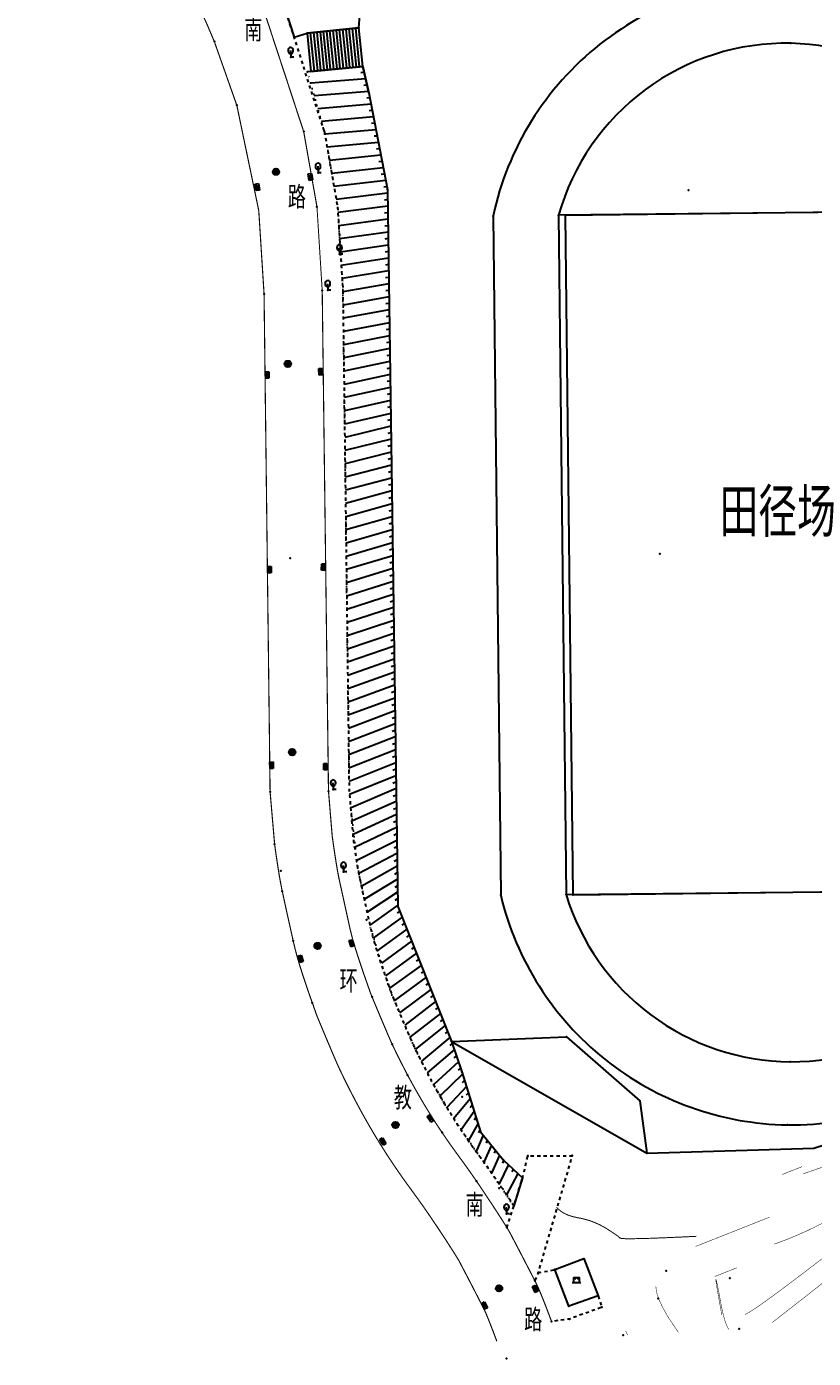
# Model space of a CAD drawing. Extents: x 940 to 1495, y 832 to 1212.
# Drawn here: x 1003.9 to 1125.4, y 832.2 to 1037.9 of the extents above; entities that cross this region are included whole.
import ezdxf
from ezdxf.enums import TextEntityAlignment as Align

# ---------------------------------------------------------------- set-up
doc = ezdxf.new("R2010")
doc.units = 0
doc.header["$LTSCALE"] = 0.5
doc.header["$PDSIZE"] = 0.2
for name, pattern in [('X3', [5, 4, -1]), ('X4', [1.6, 0, -1.6]), ('X6', [2, 1, -1])]:
    doc.linetypes.add(name, pattern=pattern)
doc.layers.get('0').update_dxf_attribs({"linetype": 'CONTINUOUS'})
doc.layers.add('ASSIST', color=7, linetype='CONTINUOUS', plot=False)
for name, color, linetype in [('COMPONENT', 4, 'CONTINUOUS'), ('DGX', 2, 'CONTINUOUS'), ('DLDW', 11, 'CONTINUOUS'), ('DLSS', 4, 'CONTINUOUS'), ('DMTZ', 3, 'CONTINUOUS'), ('GXYZ', 2, 'CONTINUOUS'), ('JMD', 6, 'CONTINUOUS'), ('ZBTZ', 3, 'CONTINUOUS'), ('ZDH', 1, 'CONTINUOUS')]:
    doc.layers.add(name, color=color, linetype=linetype)
doc.styles.add('HZ', font='rs.shx', dxfattribs={"width": 0.8, "bigfont": 'hztxt.shx'})
doc.linetypes.add('447', pattern='A,8,-1,[148,AAA.SHX,S=1,R=0,X=0,Y=0],-1', length=10)

# ---------------------------------------------------------------- blocks, each defined once
blk = doc.blocks.new('gc022')
at = {"linetype": 'Continuous'}
for p, q in [((-0.8, 1.6), (-0.23, 1.03)), ((0.8, 1.6), (0.23, 1.03))]:
    blk.add_line(p, q, dxfattribs=at)
at = {"linetype": 'Continuous', "flags": 128}
for points in [[(-1.3, 0), (0, 0), (1.3, 0)], [(-0.8, 0), (-0.8, 1.6), (0.8, 1.6), (0.8, 0)]]:
    blk.add_lwpolyline(points, dxfattribs=at)
blk = doc.blocks.new('gcbj0103')
for p, q in [((-1, 0), (1, 0)), ((-0.9, 0.43), (0.9, 0.43)), ((-0.88, -0.47), (0.88, -0.47))]:
    blk.add_line(p, q)
blk.add_circle((0, 0), 1)
blk = doc.blocks.new('gc041')
for p, q in [((-1, 0.5), (1, 0.5)), ((-1, -0.5), (-1, 0.5)), ((-0.33, 0.5), (-0.33, -0.5)), ((0.33, 0.5), (0.33, -0.5)), ((1, 0.5), (1, -0.5)), ((1, -0.5), (-1, -0.5))]:
    blk.add_line(p, q)
blk = doc.blocks.new('gc143')
for p, q in [((0, 1), (0, 2)), ((0, 1), (0, 0)), ((1, 0), (0, 0))]:
    blk.add_line(p, q)
for centre, start, end in [((0.225, 2), 102.68038, 257.31962), ((-0.225, 2), 282.68038, 77.31962)]:
    blk.add_arc(centre, 1.025, start, end)

msp = doc.modelspace()

# ---------------------------------------------------------------- linework, layer by layer
at = {"linetype": 'Continuous', "elevation": 10.48, "flags": 128}
msp.add_lwpolyline([(1069.55, 881.14), (1071.13, 876.44), (1074.01, 867.16), (1077.59, 862.81), (1080.53, 860.04)], dxfattribs=at)
at = {"layer": 'ASSIST', "linetype": 'Continuous', "flags": 128}
msp.add_lwpolyline([(1055.24, 1037.75), (1047.23, 1036.94), (1047.83, 1031.01), (1055.83, 1031.81)], close=True, dxfattribs=at)
at = {"layer": 'ASSIST', "linetype": 'X4', "flags": 128}
msp.add_lwpolyline([(1079.17, 855.73), (1076.57, 859.6), (1071.28, 867.09), (1068.48, 871.48), (1065.95, 875.98), (1063.55, 880.78), (1060.28, 888.5), (1059.68, 890.19), (1057.04, 898.67), (1054.98, 908.32), (1053.73, 919.86), (1052.76, 997.17), (1051.94, 1010.1), (1049.9, 1021.73), (1047.31, 1030.95)], dxfattribs=at)
at = {"layer": 'DGX', "linetype": 'Continuous', "const_width": 0.075, "flags": 128}
for points in [[(1123.87, 860.68), (1128.14, 862.18)], [(1123.87, 860.68), (1128.14, 862.18)], [(1123.87, 860.68), (1128.14, 862.18)], [(1123.87, 860.68), (1128.14, 862.18)], [(1123.87, 860.68), (1128.14, 862.18)], [(1123.87, 860.68), (1128.14, 862.18)], [(1120.62, 860.58), (1123.67, 861.79)], [(1120.62, 860.58), (1123.67, 861.79)], [(1120.62, 860.58), (1123.67, 861.79)], [(1120.62, 860.58), (1123.67, 861.79)], [(1120.62, 860.58), (1123.67, 861.79)], [(1120.62, 860.58), (1123.67, 861.79)], [(1107.26, 849.47), (1118.62, 853.97)], [(1107.26, 849.47), (1118.62, 853.97)], [(1107.26, 849.47), (1118.62, 853.97)], [(1107.26, 849.47), (1118.62, 853.97)], [(1107.26, 849.47), (1118.62, 853.97)], [(1107.26, 849.47), (1118.62, 853.97)], [(1126.9, 853.08), (1124.37, 851.84), (1121.87, 850.75), (1119.39, 849.82)], [(1126.9, 853.08), (1124.37, 851.84), (1121.87, 850.75), (1119.39, 849.82)], [(1126.9, 853.08), (1124.37, 851.84), (1121.87, 850.75), (1119.39, 849.82)], [(1126.9, 853.08), (1124.37, 851.84), (1121.87, 850.75), (1119.39, 849.82)], [(1126.9, 853.08), (1124.37, 851.84), (1121.87, 850.75), (1119.39, 849.82)], [(1126.9, 853.08), (1124.37, 851.84), (1121.87, 850.75), (1119.39, 849.82)], [(1113.58, 846.15), (1110.21, 844.82)], [(1113.58, 846.15), (1110.21, 844.82)], [(1113.58, 846.15), (1110.21, 844.82)], [(1113.58, 846.15), (1110.21, 844.82)], [(1113.58, 846.15), (1110.21, 844.82)], [(1113.58, 846.15), (1110.21, 844.82)], [(1127.03, 847.75), (1123.67, 845.19), (1120.85, 843.06), (1118.57, 841.38), (1116.81, 840.13), (1115.59, 839.33), (1114.9, 838.96)], [(1127.03, 847.75), (1123.67, 845.19), (1120.85, 843.06), (1118.57, 841.38), (1116.81, 840.13), (1115.59, 839.33), (1114.9, 838.96)], [(1127.03, 847.75), (1123.67, 845.19), (1120.85, 843.06), (1118.57, 841.38), (1116.81, 840.13), (1115.59, 839.33), (1114.9, 838.96)], [(1127.03, 847.75), (1123.67, 845.19), (1120.85, 843.06), (1118.57, 841.38), (1116.81, 840.13), (1115.59, 839.33), (1114.9, 838.96)], [(1127.03, 847.75), (1123.67, 845.19), (1120.85, 843.06), (1118.57, 841.38), (1116.81, 840.13), (1115.59, 839.33), (1114.9, 838.96)], [(1127.03, 847.75), (1123.67, 845.19), (1120.85, 843.06), (1118.57, 841.38), (1116.81, 840.13), (1115.59, 839.33), (1114.9, 838.96)], [(1111.29, 838.86), (1111.04, 840.25), (1110.83, 841.44), (1110.66, 842.43), (1110.52, 843.23), (1110.43, 843.82), (1110.37, 844.21), (1110.36, 844.41), (1110.38, 844.4), (1110.42, 844.26), (1110.49, 844.02), (1110.56, 843.7), (1110.65, 843.29), (1110.74, 842.79), (1110.86, 842.21), (1110.98, 841.54), (1111.12, 840.78), (1111.27, 840.02), (1111.42, 839.32), (1111.57, 838.7), (1111.72, 838.14), (1111.88, 837.66), (1112.04, 837.25), (1112.21, 836.91), (1112.37, 836.63)], [(1111.29, 838.86), (1111.04, 840.25), (1110.83, 841.44), (1110.66, 842.43), (1110.52, 843.23), (1110.43, 843.82), (1110.37, 844.21), (1110.36, 844.41), (1110.38, 844.4), (1110.42, 844.26), (1110.49, 844.02), (1110.56, 843.7), (1110.65, 843.29), (1110.74, 842.79), (1110.86, 842.21), (1110.98, 841.54), (1111.12, 840.78), (1111.27, 840.02), (1111.42, 839.32), (1111.57, 838.7), (1111.72, 838.14), (1111.88, 837.66), (1112.04, 837.25), (1112.21, 836.91), (1112.37, 836.63)], [(1111.29, 838.86), (1111.04, 840.25), (1110.83, 841.44), (1110.66, 842.43), (1110.52, 843.23), (1110.43, 843.82), (1110.37, 844.21), (1110.36, 844.41), (1110.38, 844.4), (1110.42, 844.26), (1110.49, 844.02), (1110.56, 843.7), (1110.65, 843.29), (1110.74, 842.79), (1110.86, 842.21), (1110.98, 841.54), (1111.12, 840.78), (1111.27, 840.02), (1111.42, 839.32), (1111.57, 838.7), (1111.72, 838.14), (1111.88, 837.66), (1112.04, 837.25), (1112.21, 836.91), (1112.37, 836.63)], [(1111.29, 838.86), (1111.04, 840.25), (1110.83, 841.44), (1110.66, 842.43), (1110.52, 843.23), (1110.43, 843.82), (1110.37, 844.21), (1110.36, 844.41), (1110.38, 844.4), (1110.42, 844.26), (1110.49, 844.02), (1110.56, 843.7), (1110.65, 843.29), (1110.74, 842.79), (1110.86, 842.21), (1110.98, 841.54), (1111.12, 840.78), (1111.27, 840.02), (1111.42, 839.32), (1111.57, 838.7), (1111.72, 838.14), (1111.88, 837.66), (1112.04, 837.25), (1112.21, 836.91), (1112.37, 836.63)], [(1111.29, 838.86), (1111.04, 840.25), (1110.83, 841.44), (1110.66, 842.43), (1110.52, 843.23), (1110.43, 843.82), (1110.37, 844.21), (1110.36, 844.41), (1110.38, 844.4), (1110.42, 844.26), (1110.49, 844.02), (1110.56, 843.7), (1110.65, 843.29), (1110.74, 842.79), (1110.86, 842.21), (1110.98, 841.54), (1111.12, 840.78), (1111.27, 840.02), (1111.42, 839.32), (1111.57, 838.7), (1111.72, 838.14), (1111.88, 837.66), (1112.04, 837.25), (1112.21, 836.91), (1112.37, 836.63)], [(1111.29, 838.86), (1111.04, 840.25), (1110.83, 841.44), (1110.66, 842.43), (1110.52, 843.23), (1110.43, 843.82), (1110.37, 844.21), (1110.36, 844.41), (1110.38, 844.4), (1110.42, 844.26), (1110.49, 844.02), (1110.56, 843.7), (1110.65, 843.29), (1110.74, 842.79), (1110.86, 842.21), (1110.98, 841.54), (1111.12, 840.78), (1111.27, 840.02), (1111.42, 839.32), (1111.57, 838.7), (1111.72, 838.14), (1111.88, 837.66), (1112.04, 837.25), (1112.21, 836.91), (1112.37, 836.63)], [(1128.22, 844.86), (1119.1, 837.72)], [(1128.22, 844.86), (1119.1, 837.72)], [(1128.22, 844.86), (1119.1, 837.72)], [(1128.22, 844.86), (1119.1, 837.72)], [(1128.22, 844.86), (1119.1, 837.72)], [(1128.22, 844.86), (1119.1, 837.72)], [(1101.1, 843.31), (1101.16, 842.7), (1101.32, 842.01), (1101.6, 841.24), (1101.98, 840.4), (1102.47, 839.47), (1103.06, 838.46), (1103.77, 837.37), (1104.58, 836.2)], [(1101.1, 843.31), (1101.16, 842.7), (1101.32, 842.01), (1101.6, 841.24), (1101.98, 840.4), (1102.47, 839.47), (1103.06, 838.46), (1103.77, 837.37), (1104.58, 836.2)], [(1101.1, 843.31), (1101.16, 842.7), (1101.32, 842.01), (1101.6, 841.24), (1101.98, 840.4), (1102.47, 839.47), (1103.06, 838.46), (1103.77, 837.37), (1104.58, 836.2)], [(1101.1, 843.31), (1101.16, 842.7), (1101.32, 842.01), (1101.6, 841.24), (1101.98, 840.4), (1102.47, 839.47), (1103.06, 838.46), (1103.77, 837.37), (1104.58, 836.2)], [(1101.1, 843.31), (1101.16, 842.7), (1101.32, 842.01), (1101.6, 841.24), (1101.98, 840.4), (1102.47, 839.47), (1103.06, 838.46), (1103.77, 837.37), (1104.58, 836.2)], [(1101.1, 843.31), (1101.16, 842.7), (1101.32, 842.01), (1101.6, 841.24), (1101.98, 840.4), (1102.47, 839.47), (1103.06, 838.46), (1103.77, 837.37), (1104.58, 836.2)], [(1096.48, 836.39), (1096.48, 836.34), (1096.5, 836.28), (1096.52, 836.21), (1096.55, 836.14), (1096.6, 836.06), (1096.65, 835.97), (1096.71, 835.87), (1096.78, 835.77)], [(1096.48, 836.39), (1096.48, 836.34), (1096.5, 836.28), (1096.52, 836.21), (1096.55, 836.14), (1096.6, 836.06), (1096.65, 835.97), (1096.71, 835.87), (1096.78, 835.77)], [(1096.48, 836.39), (1096.48, 836.34), (1096.5, 836.28), (1096.52, 836.21), (1096.55, 836.14), (1096.6, 836.06), (1096.65, 835.97), (1096.71, 835.87), (1096.78, 835.77)], [(1096.48, 836.39), (1096.48, 836.34), (1096.5, 836.28), (1096.52, 836.21), (1096.55, 836.14), (1096.6, 836.06), (1096.65, 835.97), (1096.71, 835.87), (1096.78, 835.77)], [(1096.48, 836.39), (1096.48, 836.34), (1096.5, 836.28), (1096.52, 836.21), (1096.55, 836.14), (1096.6, 836.06), (1096.65, 835.97), (1096.71, 835.87), (1096.78, 835.77)], [(1096.48, 836.39), (1096.48, 836.34), (1096.5, 836.28), (1096.52, 836.21), (1096.55, 836.14), (1096.6, 836.06), (1096.65, 835.97), (1096.71, 835.87), (1096.78, 835.77)]]:
    msp.add_lwpolyline(points, dxfattribs=at)
at = {"layer": 'DGX', "color": 3, "linetype": 'Continuous', "const_width": 0.15, "flags": 128}
msp.add_lwpolyline([(1107.37, 851.03), (1104.66, 850.9), (1102.3, 850.8), (1100.29, 850.72), (1098.64, 850.68), (1097.34, 850.65), (1096.4, 850.66), (1095.81, 850.69), (1095.58, 850.75), (1095.49, 850.84), (1095.36, 850.96), (1095.17, 851.1), (1094.92, 851.28), (1094.63, 851.48), (1094.28, 851.71), (1093.88, 851.97), (1093.42, 852.26), (1092.93, 852.55), (1092.43, 852.81), (1091.91, 853.05), (1091.38, 853.27), (1090.84, 853.46), (1090.28, 853.62), (1089.72, 853.77), (1089.13, 853.88), (1088.57, 854), (1088.04, 854.14), (1087.56, 854.3), (1087.12, 854.5), (1086.72, 854.71), (1086.36, 854.95), (1086.05, 855.22), (1085.78, 855.51)], dxfattribs=at)
msp.add_lwpolyline([(1107.37, 851.03), (1104.66, 850.9), (1102.3, 850.8), (1100.29, 850.72), (1098.64, 850.68), (1097.34, 850.65), (1096.4, 850.66), (1095.81, 850.69), (1095.58, 850.75), (1095.49, 850.84), (1095.36, 850.96), (1095.17, 851.1), (1094.92, 851.28), (1094.63, 851.48), (1094.28, 851.71), (1093.88, 851.97), (1093.42, 852.26), (1092.93, 852.55), (1092.43, 852.81), (1091.91, 853.05), (1091.38, 853.27), (1090.84, 853.46), (1090.28, 853.62), (1089.72, 853.77), (1089.13, 853.88), (1088.57, 854), (1088.04, 854.14), (1087.56, 854.3), (1087.12, 854.5), (1086.72, 854.71), (1086.36, 854.95), (1086.05, 855.22), (1085.78, 855.51)], dxfattribs=at)
msp.add_lwpolyline([(1107.37, 851.03), (1104.66, 850.9), (1102.3, 850.8), (1100.29, 850.72), (1098.64, 850.68), (1097.34, 850.65), (1096.4, 850.66), (1095.81, 850.69), (1095.58, 850.75), (1095.49, 850.84), (1095.36, 850.96), (1095.17, 851.1), (1094.92, 851.28), (1094.63, 851.48), (1094.28, 851.71), (1093.88, 851.97), (1093.42, 852.26), (1092.93, 852.55), (1092.43, 852.81), (1091.91, 853.05), (1091.38, 853.27), (1090.84, 853.46), (1090.28, 853.62), (1089.72, 853.77), (1089.13, 853.88), (1088.57, 854), (1088.04, 854.14), (1087.56, 854.3), (1087.12, 854.5), (1086.72, 854.71), (1086.36, 854.95), (1086.05, 855.22), (1085.78, 855.51)], dxfattribs=at)
msp.add_lwpolyline([(1107.37, 851.03), (1104.66, 850.9), (1102.3, 850.8), (1100.29, 850.72), (1098.64, 850.68), (1097.34, 850.65), (1096.4, 850.66), (1095.81, 850.69), (1095.58, 850.75), (1095.49, 850.84), (1095.36, 850.96), (1095.17, 851.1), (1094.92, 851.28), (1094.63, 851.48), (1094.28, 851.71), (1093.88, 851.97), (1093.42, 852.26), (1092.93, 852.55), (1092.43, 852.81), (1091.91, 853.05), (1091.38, 853.27), (1090.84, 853.46), (1090.28, 853.62), (1089.72, 853.77), (1089.13, 853.88), (1088.57, 854), (1088.04, 854.14), (1087.56, 854.3), (1087.12, 854.5), (1086.72, 854.71), (1086.36, 854.95), (1086.05, 855.22), (1085.78, 855.51)], dxfattribs=at)
msp.add_lwpolyline([(1107.37, 851.03), (1104.66, 850.9), (1102.3, 850.8), (1100.29, 850.72), (1098.64, 850.68), (1097.34, 850.65), (1096.4, 850.66), (1095.81, 850.69), (1095.58, 850.75), (1095.49, 850.84), (1095.36, 850.96), (1095.17, 851.1), (1094.92, 851.28), (1094.63, 851.48), (1094.28, 851.71), (1093.88, 851.97), (1093.42, 852.26), (1092.93, 852.55), (1092.43, 852.81), (1091.91, 853.05), (1091.38, 853.27), (1090.84, 853.46), (1090.28, 853.62), (1089.72, 853.77), (1089.13, 853.88), (1088.57, 854), (1088.04, 854.14), (1087.56, 854.3), (1087.12, 854.5), (1086.72, 854.71), (1086.36, 854.95), (1086.05, 855.22), (1085.78, 855.51)], dxfattribs=at)
msp.add_lwpolyline([(1107.37, 851.03), (1104.66, 850.9), (1102.3, 850.8), (1100.29, 850.72), (1098.64, 850.68), (1097.34, 850.65), (1096.4, 850.66), (1095.81, 850.69), (1095.58, 850.75), (1095.49, 850.84), (1095.36, 850.96), (1095.17, 851.1), (1094.92, 851.28), (1094.63, 851.48), (1094.28, 851.71), (1093.88, 851.97), (1093.42, 852.26), (1092.93, 852.55), (1092.43, 852.81), (1091.91, 853.05), (1091.38, 853.27), (1090.84, 853.46), (1090.28, 853.62), (1089.72, 853.77), (1089.13, 853.88), (1088.57, 854), (1088.04, 854.14), (1087.56, 854.3), (1087.12, 854.5), (1086.72, 854.71), (1086.36, 854.95), (1086.05, 855.22), (1085.78, 855.51)], dxfattribs=at)
at = {"layer": 'DLDW', "linetype": 'Continuous', "flags": 128}
for points in [[(1166.21, 1009.74, 0.165959), (1150.21, 1035, 0.165959), (1122.1, 1045.21, 0.173999), (1092.47, 1035.22, 0.173999), (1075.95, 1008.67)], [(1156.11, 1009.55, 0.157874), (1143.22, 1027.99, 0.157874), (1121.97, 1035.37, 0.166002), (1099.49, 1028.22, 0.166002), (1086.08, 1008.81)], [(1077.14, 903.72, 0.166511), (1093.22, 878.39, 0.166511), (1121.45, 868.25, 0.173353), (1150.94, 878.29, 0.173353), (1167.39, 904.75)], [(1087.23, 903.86, 0.159687), (1100.31, 885.26, 0.159687), (1121.86, 878.01, 0.164297), (1144.05, 885.31, 0.164297), (1157.27, 904.56)]]:
    msp.add_lwpolyline(points, format="xyb", dxfattribs=at)
msp.add_lwpolyline([(1075.95, 1008.67), (1077.14, 903.72)], dxfattribs=at)
for points in [[(1157.27, 904.56), (1156.11, 1009.55), (1086.08, 1008.81), (1087.23, 903.86)], [(1088.28, 903.81), (1156.27, 904.62), (1155.07, 1009.58), (1087.09, 1008.75)]]:
    msp.add_lwpolyline(points, close=True, dxfattribs=at)
at = {"layer": 'DLDW', "linetype": 'Continuous', "elevation": 9.53, "flags": 128}
msp.add_lwpolyline([(1092.21, 841.81), (1087.68, 840.21), (1085.52, 845.89), (1090, 847.6)], close=True, dxfattribs=at)
at = {"layer": 'DLSS', "linetype": 'Continuous', "const_width": 0.175, "flags": 128}
for points in [[(1032.91, 1035.63, 0.022133), (1029.17, 1043.79, 0.022133), (1024.73, 1051.59, 0.039026), (1015.3, 1064.27, 0.039026), (1004.01, 1075.33)], [(1042.22, 911.6, 0.006667), (1042.93, 906.84, 0.012687), (1043.4, 904.36, 0.001138), (1044.12, 901.02, 0.00087), (1045.09, 896.67, 0.020057), (1046.03, 893.1, 0.011717), (1048.04, 887.1)], [(1051.12, 912.8, 0.006667), (1051.8, 908.28, 0.012687), (1052.18, 906.24, 0.001138), (1052.9, 902.95, 0.00087), (1053.85, 898.63, 0.020057), (1054.62, 895.75, 0.011717), (1056.49, 890.15, 0.011717)], [(1056.49, 890.15, 0.003126), (1057.09, 888.46, 0.011558), (1057.27, 888.01, 0.002422), (1059.61, 882.45, 0.007833), (1060.36, 880.74, 0.007275), (1061.37, 878.65, 0.005557), (1062.76, 875.94, 0.013559), (1065.3, 871.44, 0.013461), (1068.09, 867.05, 0.010474), (1070.53, 863.58, -0.008995), (1073.39, 859.56, -0.004888), (1076.06, 855.56, -0.006216), (1078.1, 852.37, -0.017731), (1078.72, 851.28, -0.002754), (1082.41, 844.17, -0.021238), (1083.33, 842.16, -0.010173), (1084.99, 837.86)], [(1048.01, 887.21, 0.003126), (1048.64, 885.41, 0.011558), (1048.97, 884.57, 0.002422), (1051.34, 878.93, 0.007833), (1052.21, 876.96, 0.007275), (1053.34, 874.63, 0.005557), (1054.82, 871.75, 0.013559), (1057.59, 866.82, 0.013461), (1060.64, 862.02, 0.010474), (1063.3, 858.25, -0.008995), (1065.97, 854.5, -0.004888), (1068.55, 850.64, -0.006216), (1070.46, 847.63, -0.017731), (1070.77, 847.1, -0.002754), (1074.41, 840.08, -0.021238), (1075.01, 838.76, -0.010173), (1076.54, 834.8, -0.010173)]]:
    msp.add_lwpolyline(points, format="xyb", dxfattribs=at)
at = {"layer": 'DLSS', "linetype": 'Continuous', "const_width": 0.175, "elevation": 8.68, "flags": 128}
for points in [[(1040.28, 1041.3), (1046.71, 1021.73)], [(1036.38, 1025.79), (1032.91, 1035.63)], [(1046.71, 1021.73), (1048.76, 1010.1)], [(1041.52, 919.7), (1040.59, 996.59)], [(1049.57, 997.17), (1050.54, 919.82)], [(1050.54, 919.82), (1051.12, 912.8)], [(1041.52, 919.7), (1042.22, 911.6)]]:
    msp.add_lwpolyline(points, dxfattribs=at)
at = {"layer": 'DLSS', "linetype": 'X6', "flags": 128}
for points in [[(1049.9, 1021.73), (1044.02, 1040.14)], [(1049.9, 1021.73), (1051.94, 1010.1)], [(1051.94, 1010.1), (1052.76, 997.17)], [(1078.1, 852.37), (1080.53, 860.04), (1081.32, 863.46), (1088.16, 863.46), (1082.9, 845.38), (1082.41, 844.17)], [(1082.9, 845.38), (1085.52, 845.89)], [(1092.21, 841.81), (1092.78, 840.07), (1087.74, 838.25), (1084.99, 837.86)]]:
    msp.add_lwpolyline(points, dxfattribs=at)
at = {"layer": 'DLSS', "linetype": 'X3', "const_width": 0.15, "flags": 128}
msp.add_lwpolyline([(1047.23, 1036.94), (1045.24, 1036.31)], dxfattribs=at)
at = {"layer": 'DLSS', "linetype": 'Continuous', "flags": 128}
for points, const_width in [([(1036.38, 1025.79), (1039.77, 1009.53)], 0.175), ([(1039.77, 1009.53), (1040.59, 996.61)], 0.175), ([(1048.76, 1010.1), (1049.57, 997.17)], 0.15)]:
    msp.add_lwpolyline(points, dxfattribs=dict(at, const_width=const_width))
at = {"layer": 'DLSS', "linetype": 'X6', "flags": 128}
msp.add_lwpolyline([(1052.76, 997.17), (1053.73, 919.82), (1053.73, 919.86), (1054.31, 912.84, 0.006667), (1054.98, 908.32, 0.012687), (1055.37, 906.28, 0.001138), (1056.08, 902.99, 0.00087), (1057.04, 898.67, 0.020057), (1057.81, 895.79, 0.011717), (1059.68, 890.19, 0.003126), (1060.28, 888.5, 0.011558), (1060.46, 888.05, 0.002422), (1062.79, 882.49, 0.007833), (1063.55, 880.78, 0.007275), (1064.56, 878.69, 0.005557), (1065.95, 875.98, 0.013559), (1068.48, 871.48, 0.013461), (1071.28, 867.09, 0.010474), (1073.72, 863.62, -0.008995), (1076.57, 859.6, -0.004729), (1079.17, 855.73, -0.006216)], format="xyb", dxfattribs=at)
at = {"layer": 'DMTZ', "linetype": 'Continuous'}
for p, q in [((1055.83, 1031.81), (1047.31, 1030.95)), ((1056.29, 1029.86), (1047.8, 1029.2)), ((1056.06, 1030.84), (1055.56, 1030.8)), ((1056.75, 1027.92), (1048.35, 1027.23)), ((1056.52, 1028.89), (1056.02, 1028.85)), ((1056.95, 1026.94), (1056.45, 1026.89)), ((1057.13, 1025.95), (1048.91, 1025.26)), ((1057.32, 1024.97), (1056.82, 1024.93)), ((1057.51, 1023.99), (1049.46, 1023.29)), ((1057.7, 1023.01), (1057.2, 1022.96)), ((1057.88, 1022.02), (1049.97, 1021.31)), ((1058.07, 1021.04), (1057.57, 1021)), ((1058.26, 1020.06), (1050.32, 1019.3)), ((1058.45, 1019.08), (1057.95, 1019.03)), ((1058.63, 1018.1), (1050.68, 1017.28)), ((1058.82, 1017.11), (1058.32, 1017.06)), ((1059.01, 1016.13), (1051.03, 1015.27)), ((1059.2, 1015.15), (1058.7, 1015.09)), ((1059.38, 1014.17), (1051.39, 1013.26)), ((1059.57, 1013.18), (1059.07, 1013.13)), ((1059.66, 1012.19), (1051.74, 1011.24)), ((1059.67, 1011.19), (1059.18, 1011.13)), ((1059.69, 1010.19), (1052, 1009.22)), ((1059.7, 1009.19), (1059.2, 1009.13)), ((1059.71, 1008.19), (1052.13, 1007.18)), ((1059.73, 1007.19), (1059.23, 1007.12)), ((1059.74, 1006.19), (1052.26, 1005.14)), ((1059.76, 1005.19), (1059.26, 1005.12)), ((1059.77, 1004.19), (1052.39, 1003.1)), ((1059.8, 1002.19), (1052.51, 1001.06)), ((1059.79, 1003.19), (1059.29, 1003.12)), ((1059.83, 1000.19), (1052.64, 999.01)), ((1059.82, 1001.19), (1059.32, 1001.11)), ((1059.86, 998.19), (1052.76, 996.97)), ((1059.84, 999.19), (1059.35, 999.11)), ((1059.89, 996.19), (1052.79, 994.93)), ((1059.87, 997.19), (1059.38, 997.11)), ((1059.92, 994.19), (1052.81, 992.88)), ((1059.9, 995.19), (1059.41, 995.1)), ((1059.94, 992.19), (1052.84, 990.84)), ((1059.93, 993.19), (1059.44, 993.1)), ((1059.97, 990.19), (1052.86, 988.8)), ((1059.96, 991.19), (1059.47, 991.1)), ((1060, 988.19), (1052.89, 986.75)), ((1059.99, 989.19), (1059.5, 989.1)), ((1060.03, 986.19), (1052.92, 984.71)), ((1060.02, 987.19), (1059.53, 987.09)), ((1060.06, 984.19), (1052.94, 982.66)), ((1060.05, 985.19), (1059.56, 985.09)), ((1060.09, 982.19), (1052.97, 980.62)), ((1060.07, 983.19), (1059.59, 983.09)), ((1060.12, 980.19), (1052.99, 978.57)), ((1060.1, 981.19), (1059.61, 981.09)), ((1060.15, 978.19), (1053.02, 976.53)), ((1060.13, 979.19), (1059.64, 979.08)), ((1060.17, 976.2), (1053.04, 974.48)), ((1060.16, 977.2), (1059.67, 977.08)), ((1060.2, 974.2), (1053.07, 972.44)), ((1060.19, 975.2), (1059.7, 975.08)), ((1060.23, 972.2), (1053.1, 970.39)), ((1060.22, 973.2), (1059.73, 973.07)), ((1060.26, 970.2), (1053.12, 968.35)), ((1060.25, 971.2), (1059.76, 971.07)), ((1060.29, 968.2), (1053.15, 966.31)), ((1060.27, 969.2), (1059.79, 969.07)), ((1060.3, 967.2), (1059.82, 967.07)), ((1060.32, 966.2), (1053.17, 964.26)), ((1060.33, 965.2), (1059.85, 965.06)), ((1060.35, 964.2), (1053.2, 962.22)), ((1060.36, 963.2), (1059.88, 963.06)), ((1060.38, 962.2), (1053.22, 960.17)), ((1060.39, 961.2), (1059.91, 961.06)), ((1060.4, 960.2), (1053.25, 958.13)), ((1060.42, 959.2), (1059.94, 959.06)), ((1060.43, 958.2), (1053.28, 956.08)), ((1060.45, 957.2), (1059.97, 957.05)), ((1060.46, 956.2), (1053.3, 954.04)), ((1060.48, 955.2), (1060, 955.05)), ((1060.49, 954.2), (1053.33, 951.99)), ((1060.5, 953.2), (1060.03, 953.05)), ((1060.52, 952.2), (1053.35, 949.95)), ((1060.53, 951.2), (1060.06, 951.05)), ((1060.55, 950.2), (1053.38, 947.9)), ((1060.56, 949.2), (1060.09, 949.04)), ((1060.58, 948.2), (1053.4, 945.86)), ((1060.59, 947.2), (1060.12, 947.04)), ((1060.61, 946.2), (1053.43, 943.82)), ((1060.62, 945.2), (1060.15, 945.04)), ((1060.63, 944.2), (1053.46, 941.77)), ((1060.65, 943.2), (1060.17, 943.04)), ((1060.66, 942.2), (1053.48, 939.73)), ((1060.68, 941.2), (1060.2, 941.03)), ((1060.69, 940.2), (1053.51, 937.68)), ((1060.71, 939.2), (1060.23, 939.03)), ((1060.72, 938.2), (1053.53, 935.64)), ((1060.73, 937.2), (1060.26, 937.03)), ((1060.75, 936.2), (1053.56, 933.59)), ((1060.76, 935.2), (1060.29, 935.03)), ((1060.78, 934.2), (1053.58, 931.55)), ((1060.81, 932.2), (1053.61, 929.5)), ((1060.79, 933.2), (1060.32, 933.03)), ((1060.83, 930.2), (1053.64, 927.46)), ((1060.82, 931.2), (1060.35, 931.02)), ((1060.86, 928.2), (1053.66, 925.42)), ((1060.85, 929.2), (1060.38, 929.02)), ((1060.89, 926.2), (1053.69, 923.37)), ((1060.88, 927.2), (1060.41, 927.02)), ((1060.92, 924.2), (1053.71, 921.33)), ((1060.91, 925.2), (1060.44, 925.02)), ((1060.95, 922.2), (1053.79, 919.28)), ((1060.94, 923.2), (1060.47, 923.01)), ((1060.98, 920.2), (1054.02, 917.25)), ((1060.96, 921.2), (1060.5, 921.01)), ((1061.01, 918.2), (1054.24, 915.22)), ((1060.99, 919.2), (1060.53, 919)), ((1061.04, 916.2), (1054.46, 913.19)), ((1061.02, 917.2), (1060.57, 917)), ((1061.06, 914.2), (1054.68, 911.15)), ((1061.05, 915.2), (1060.6, 914.99)), ((1061.09, 912.2), (1054.9, 909.12)), ((1061.08, 913.2), (1060.63, 912.98)), ((1061.12, 910.2), (1055.24, 907.11)), ((1061.11, 911.2), (1060.66, 910.98)), ((1061.15, 908.2), (1055.67, 905.11)), ((1061.14, 909.2), (1060.7, 908.96)), ((1061.18, 906.2), (1056.09, 903.11)), ((1061.17, 907.2), (1060.73, 906.95)), ((1061.21, 904.2), (1056.52, 901.11)), ((1061.19, 905.2), (1060.77, 904.94)), ((1061.24, 902.2), (1056.95, 899.11)), ((1061.22, 903.2), (1060.81, 902.92)), ((1061.9, 900.33), (1057.51, 897.15)), ((1061.53, 901.26), (1061.13, 900.97)), ((1062.27, 899.4), (1061.87, 899.11)), ((1062.64, 898.47), (1058.12, 895.19)), ((1063.01, 897.54), (1062.61, 897.25)), ((1063.38, 896.61), (1058.73, 893.24)), ((1063.75, 895.68), (1063.35, 895.39)), ((1064.12, 894.76), (1059.34, 891.29)), ((1064.49, 893.83), (1064.09, 893.53)), ((1064.86, 892.9), (1059.98, 889.35)), ((1065.6, 891.04), (1060.73, 887.45)), ((1065.23, 891.97), (1064.83, 891.67)), ((1066.34, 889.18), (1061.53, 885.56)), ((1065.97, 890.11), (1065.57, 889.81)), ((1067.08, 887.32), (1062.32, 883.68)), ((1066.71, 888.25), (1066.31, 887.95)), ((1067.82, 885.47), (1063.12, 881.8)), ((1067.45, 886.39), (1067.06, 886.09)), ((1068.56, 883.61), (1063.97, 879.94)), ((1068.19, 884.54), (1067.8, 884.23)), ((1069.3, 881.75), (1064.89, 878.11)), ((1068.93, 882.68), (1068.54, 882.36)), ((1069.66, 880.81), (1069.27, 880.49)), ((1069.98, 879.87), (1065.8, 876.28)), ((1070.3, 878.92), (1069.92, 878.59)), ((1070.62, 877.97), (1066.79, 874.49)), ((1070.94, 877.02), (1070.57, 876.68)), ((1071.25, 876.07), (1067.79, 872.71)), ((1071.54, 875.12), (1071.19, 874.76)), ((1071.84, 874.16), (1068.82, 870.95)), ((1072.14, 873.21), (1071.8, 872.83)), ((1072.43, 872.25), (1069.92, 869.22)), ((1072.73, 871.3), (1072.42, 870.9)), ((1073.02, 870.34), (1071.02, 867.5)), ((1073.62, 868.43), (1072.18, 865.81)), ((1073.32, 869.39), (1073.05, 868.97)), ((1074.43, 866.64), (1073.36, 864.14)), ((1073.91, 867.48), (1073.7, 867.02)), ((1075.7, 865.1), (1074.54, 862.48)), ((1075.07, 865.87), (1074.87, 865.41)), ((1076.34, 864.33), (1076.13, 863.87)), ((1076.97, 863.55), (1075.72, 860.81)), ((1077.61, 862.78), (1077.4, 862.33)), ((1078.34, 862.1), (1076.89, 859.13)), ((1079.8, 860.73), (1078.03, 857.43)), ((1079.07, 861.41), (1078.84, 860.97)), ((1080.53, 860.04), (1079.17, 855.73)), ((1080.53, 860.04), (1080.28, 859.61))]:
    msp.add_line(p, q, dxfattribs=at)
at = {"layer": 'DMTZ', "linetype": 'Continuous', "flags": 128}
msp.add_lwpolyline([(1055.83, 1031.81), (1056.79, 1027.74), (1059.65, 1012.77), (1061.24, 901.99), (1069.55, 881.14), (1071.13, 876.44), (1074.01, 867.16), (1077.59, 862.81), (1080.53, 860.04)], dxfattribs=at)
at = {"layer": 'JMD', "linetype": 'Continuous'}
for p, q in [((1055.24, 1037.75), (1047.23, 1036.94)), ((1049.23, 1037.14), (1049.82, 1031.21)), ((1049.72, 1037.19), (1050.32, 1031.26)), ((1050.22, 1037.24), (1050.82, 1031.31)), ((1050.72, 1037.29), (1051.31, 1031.36)), ((1051.22, 1037.34), (1051.81, 1031.41)), ((1051.71, 1037.39), (1052.31, 1031.46)), ((1052.21, 1037.44), (1052.81, 1031.51)), ((1052.71, 1037.49), (1053.3, 1031.56)), ((1053.21, 1037.54), (1053.8, 1031.61)), ((1053.7, 1037.59), (1054.3, 1031.66)), ((1054.2, 1037.64), (1054.8, 1031.71)), ((1054.7, 1037.69), (1055.29, 1031.76)), ((1055.2, 1037.74), (1055.79, 1031.81)), ((1047.23, 1036.94), (1047.83, 1031.01)), ((1047.73, 1036.99), (1048.33, 1031.06)), ((1048.23, 1037.04), (1048.83, 1031.11)), ((1048.73, 1037.09), (1049.32, 1031.16)), ((1047.83, 1031.01), (1055.83, 1031.81))]:
    msp.add_line(p, q, dxfattribs=at)
at = {"layer": 'JMD', "linetype": '447', "flags": 128}
msp.add_lwpolyline([(1056.79, 1027.74), (1055.83, 1031.81), (1055.24, 1037.75), (1056.45, 1053.47)], dxfattribs=at)
for points, elevation in [([(1056.79, 1027.74), (1059.65, 1012.77), (1061.24, 901.99)], 10.56), ([(1061.24, 901.99), (1069.55, 881.14), (1099.71, 863.89), (1125.51, 864.65), (1145.9, 871.23), (1161.27, 883.07), (1170.19, 899.77)], 10.52), ([(1069.55, 881.14), (1087.31, 881.85), (1098.63, 871.96), (1099.71, 863.89)], 10.48)]:
    msp.add_lwpolyline(points, dxfattribs=dict(at, elevation=elevation))
at = {"layer": 'ZBTZ', "linetype": 'Continuous', "flags": 128}
msp.add_lwpolyline([(1044.02, 1040.14), (1045.24, 1036.31), (1047.23, 1036.94), (1055.24, 1037.75), (1056.45, 1053.47)], dxfattribs=at)
at = {"layer": 'ZDH', "linetype": 'Continuous'}
for p in [(1055.24, 1037.75, 10.55), (1055.24, 1037.75, 10.55), (1032.91, 1035.63, 7.27), (1032.91, 1035.63, 7.27), (1047.23, 1036.94, 7.56), (1047.23, 1036.94, 7.56), (1121.97, 1035.37, 10.66), (1121.97, 1035.37, 10.66), (1121.97, 1035.37, 10.66), (1044.7, 1033.25, 7.62), (1044.7, 1033.25, 7.62), (1047.31, 1030.95, 7.53), (1047.31, 1030.95, 7.53), (1056.79, 1027.74, 10.56), (1056.79, 1027.74, 10.56), (1056.79, 1027.74, 10.56), (1036.38, 1025.79, 7.42), (1036.38, 1025.79, 7.42), (1046.71, 1021.73, 7.49), (1046.71, 1021.73, 7.49), (1042.43, 1015.53, 7.62), (1042.43, 1015.53, 7.62), (1047.74, 1014.73, 7.57), (1047.74, 1014.73, 7.57), (1048.92, 1015.37, 7.78), (1048.92, 1015.37, 7.78), (1039.56, 1013.16, 7.58), (1039.56, 1013.16, 7.58), (1039.6, 1012.87, 7.58), (1039.6, 1012.87, 7.58), (1047.79, 1014.45, 7.57), (1047.79, 1014.45, 7.57), (1059.65, 1012.77, 10.64), (1059.65, 1012.77, 10.64), (1059.65, 1012.77, 10.64), (1106.12, 1012.69, 10.67), (1106.12, 1012.69, 10.67), (1106.12, 1012.69, 10.67), (1106.12, 1012.67, 10.69), (1106.12, 1012.67, 10.67), (1106.12, 1012.67, 10.69), (1106.12, 1012.67, 10.67), (1106.12, 1012.67, 10.69), (1106.12, 1012.67, 10.67), (1106.12, 1012.67, 10.69), (1106.12, 1012.67, 10.67), (1048.76, 1010.1, 7.61), (1048.76, 1010.1, 7.61), (1075.95, 1008.67, 10.74), (1075.95, 1008.67, 10.74), (1075.95, 1008.67, 10.74), (1086.08, 1008.75, 10.64), (1086.08, 1008.75, 10.64), (1086.08, 1008.75, 10.64), (1087.09, 1008.81, 10.59), (1087.09, 1008.81, 10.59), (1087.09, 1008.81, 10.59), (1052.24, 1002.79, 7.88), (1052.24, 1002.79, 7.88), (1040.59, 996.59, 7.74), (1040.59, 996.59, 7.74), (1049.57, 997.17, 7.76), (1049.57, 997.17, 7.76), (1050.42, 997.23, 7.93), (1050.42, 997.23, 7.93), (1044.25, 985.83, 7.91), (1044.25, 985.83, 7.91), (1041.09, 984.13, 7.86), (1041.09, 984.13, 7.86), (1041.09, 983.83, 7.86), (1041.09, 983.83, 7.86), (1049.34, 984.61, 7.87), (1049.34, 984.61, 7.87), (1049.36, 984.33, 7.87), (1049.36, 984.33, 7.87), (1044.62, 955.81, 8.19), (1044.62, 955.81, 8.19), (1101.7, 956.46, 10.71), (1101.7, 956.46, 10.71), (1101.7, 956.46, 10.71), (1041.43, 954.05, 8.14), (1041.43, 954.05, 8.14), (1041.43, 953.75, 8.15), (1041.43, 953.75, 8.15), (1049.73, 954.14, 8.16), (1049.73, 954.14, 8.16), (1049.74, 954.44, 8.16), (1049.74, 954.44, 8.16), (1044.93, 925.83, 8.45), (1044.93, 925.83, 8.45), (1041.75, 923.82, 8.34), (1041.75, 923.82, 8.34), (1041.76, 923.52, 8.35), (1041.76, 923.52, 8.35), (1050.06, 923.59, 8.44), (1050.06, 923.59, 8.44), (1050.06, 923.3, 8.44), (1050.06, 923.3, 8.44), (1051.25, 920.09, 8.64), (1051.25, 920.09, 8.64), (1041.52, 919.7, 8.35), (1041.52, 919.7, 8.35), (1050.54, 919.82, 8.47), (1050.54, 919.82, 8.47), (1042.22, 911.6, 8.35), (1042.22, 911.6, 8.35), (1042.22, 911.6, 8.35), (1042.22, 911.6, 8.35), (1042.22, 911.6, 8.35), (1042.22, 911.6, 8.35), (1043.2, 907.5, 8.39), (1043.2, 907.5, 8.39), (1052.85, 907.35, 8.89), (1052.85, 907.35, 8.89), (1052.85, 907.35, 8.89), (1043.4, 904.36, 8.43), (1043.4, 904.36, 8.43), (1043.4, 904.36, 8.43), (1077.14, 903.72, 10.71), (1077.14, 903.72, 10.71), (1077.14, 903.72, 10.71), (1087.23, 903.86, 10.64), (1087.23, 903.86, 10.64), (1087.23, 903.86, 10.64), (1088.28, 903.81, 10.61), (1088.28, 903.81, 10.61), (1088.28, 903.81, 10.61), (1061.24, 901.99, 10.52), (1061.24, 901.99, 10.52), (1061.24, 901.99, 10.52), (1056.42, 899.95, 8.78), (1056.42, 899.95, 8.78), (1056.42, 899.95, 8.78), (1045.09, 896.67, 8.53), (1045.09, 896.67, 8.53), (1045.09, 896.67, 8.53), (1048.86, 895.9, 8.62), (1048.86, 895.9, 8.62), (1048.86, 895.9, 8.62), (1054.04, 896.58, 8.57), (1054.04, 896.58, 8.57), (1054.04, 896.58, 8.57), (1054.13, 896.31, 8.57), (1054.13, 896.31, 8.57), (1054.13, 896.31, 8.57), (1046.13, 894.17, 8.55), (1046.13, 894.17, 8.55), (1046.13, 894.17, 8.55), (1046.22, 893.9, 8.55), (1046.22, 893.9, 8.55), (1046.22, 893.9, 8.55), (1048.04, 887.1, 8.63), (1048.04, 887.1, 8.63), (1048.04, 887.1, 8.63), (1057.27, 888.01, 8.67), (1057.27, 888.01, 8.67), (1057.27, 888.01, 8.67), (1060.36, 880.74, 8.74), (1060.36, 880.74, 8.74), (1060.36, 880.74, 8.74), (1069.55, 881.14, 10.48), (1069.55, 881.14, 10.48), (1069.55, 881.14, 10.48), (1087.31, 881.85, 10.66), (1087.31, 881.85, 10.66), (1087.31, 881.85, 10.66), (1121.86, 878.01, 10.64), (1121.86, 878.01, 10.64), (1121.86, 878.01, 10.64), (1062.76, 875.94, 8.81), (1062.76, 875.94, 8.81), (1062.76, 875.94, 8.81), (1071.13, 876.44, 10.38), (1071.13, 876.44, 10.38), (1071.13, 876.44, 10.38), (1071.19, 872.57, 10.26), (1071.19, 872.57, 10.26), (1071.19, 872.57, 10.26), (1098.63, 871.96, 10.67), (1098.63, 871.96, 10.67), (1098.63, 871.96, 10.67), (1066.09, 869.46, 8.9), (1066.09, 869.46, 8.9), (1066.09, 869.46, 8.9), (1066.25, 869.22, 8.9), (1066.25, 869.22, 8.9), (1066.25, 869.22, 8.9), (1060.9, 868.23, 8.99), (1060.9, 868.23, 8.99), (1060.9, 868.23, 8.99), (1068.09, 867.05, 8.94), (1068.09, 867.05, 8.94), (1068.09, 867.05, 8.94), (1074.01, 867.16, 10.44), (1074.01, 867.16, 10.44), (1074.01, 867.16, 10.44), (1121.45, 868.25, 10.65), (1121.45, 868.25, 10.65), (1121.45, 868.25, 10.65), (1058.77, 865.91, 8.96), (1058.77, 865.91, 8.96), (1058.77, 865.91, 8.96), (1058.92, 865.67, 8.96), (1058.92, 865.67, 8.96), (1058.92, 865.67, 8.96), (1077.59, 862.81, 10.38), (1077.59, 862.81, 10.38), (1077.59, 862.81, 10.38), (1081.32, 863.46, 10.46), (1081.32, 863.46, 10.46), (1081.32, 863.46, 10.46), (1088.16, 863.52, 10.53), (1088.16, 863.52, 10.53), (1088.16, 863.52, 10.53), (1099.71, 863.89, 10.66), (1099.71, 863.89, 10.66), (1099.71, 863.89, 10.66), (1073.39, 859.56, 9.04), (1073.39, 859.56, 9.04), (1073.39, 859.56, 9.04), (1076.88, 858.45, 9.22), (1076.88, 858.45, 9.22), (1076.88, 858.45, 9.22), (1080.53, 860.04, 10.05), (1080.53, 860.04, 10.05), (1080.53, 860.04, 10.05), (1078.02, 854.52, 9.42), (1078.02, 854.52, 9.42), (1078.02, 854.52, 9.42), (1078.1, 852.37, 9.15), (1078.1, 852.37, 9.15), (1078.1, 852.37, 9.15), (1085.52, 845.89, 9.52), (1085.52, 845.89, 9.52), (1085.52, 845.89, 9.52), (1082.41, 844.17, 9.26), (1082.41, 844.17, 9.26), (1082.41, 844.17, 9.26), (1082.9, 845.38, 9.32), (1082.9, 845.38, 9.32), (1082.9, 845.38, 9.32), (1102.69, 845.67, 12.34), (1102.69, 845.67, 12.34), (1102.69, 845.67, 12.34), (1112.55, 844.56, 13.2), (1112.55, 844.56, 13.2), (1112.55, 844.56, 13.2), (1076.88, 842.99, 9.35), (1076.88, 842.99, 9.35), (1076.88, 842.99, 9.35), (1082.39, 843.18, 9.26), (1082.39, 843.18, 9.26), (1082.39, 843.18, 9.26), (1082.5, 842.93, 9.27), (1082.5, 842.93, 9.27), (1082.5, 842.93, 9.27), (1092.21, 841.81, 9.53), (1092.21, 841.81, 9.53), (1092.21, 841.81, 9.53), (1074.52, 840.58, 9.32), (1074.52, 840.58, 9.32), (1074.52, 840.58, 9.32), (1074.64, 840.33, 9.32), (1074.64, 840.33, 9.32), (1074.64, 840.33, 9.32), (1087.68, 840.21, 9.45), (1087.68, 840.21, 9.45), (1087.68, 840.21, 9.45), (1092.78, 840.07, 9.49), (1092.78, 840.07, 9.49), (1092.78, 840.07, 9.49), (1101.46, 841.41, 12.08), (1101.46, 841.41, 12.08), (1101.46, 841.41, 12.08), (1084.99, 837.86, 9.34), (1084.99, 837.86, 9.34), (1084.99, 837.86, 9.34), (1087.74, 838.25, 9.43), (1087.74, 838.25, 9.43), (1087.74, 838.25, 9.43), (1096.03, 835.73, 10.9), (1096.03, 835.73, 10.9), (1096.03, 835.73, 10.9), (1113.98, 836.72, 13.21), (1113.98, 836.72, 13.21), (1113.98, 836.72, 13.21), (1078.02, 832.17, 9.44), (1078.02, 832.17, 9.44), (1078.02, 832.17, 9.44), (1078.02, 832.17, 9.44), (1078.02, 832.17, 9.44), (1078.02, 832.17, 9.44)]:
    msp.add_point(p, dxfattribs=at)

# ---------------------------------------------------------------- block references
at = {"layer": 'COMPONENT', "linetype": 'Continuous', "xscale": 0.5, "yscale": 0.5}
for p in [(1042.43, 1015.53, 9.42), (1044.25, 985.83, 9.42), (1044.93, 925.83, 9.42), (1048.86, 895.9, 9.42), (1060.9, 868.23, 9.42), (1076.88, 842.99, 9.42)]:
    msp.add_blockref('gcbj0103', p, dxfattribs=at)
at = {"layer": 'DLDW', "linetype": 'Continuous', "xscale": 0.5, "yscale": 0.5}
msp.add_blockref('gc022', (1088.85, 843.88), dxfattribs=at)
at = {"layer": 'GXYZ', "linetype": 'Continuous', "xscale": 0.5, "yscale": 0.5, "zscale": 0.5}
for p, rotation in [((1047.74, 1014.73, 7.57), 279.8572322978998), ((1039.56, 1013.16, 7.58), 278.4628911355704), ((1041.09, 984.13, 7.86), 270), ((1049.34, 984.61, 7.87), 272.8421378836815), ((1049.74, 954.44, 8.16), 268.6267340641791), ((1041.43, 954.05, 8.14), 270.1935660862586), ((1041.75, 923.82, 8.34), 271.5377723847048), ((1050.06, 923.59, 8.44), 270.197570870412), ((1054.13, 896.31, 8.57), 107.175903615755), ((1046.22, 893.9, 8.55), 108.2458545276043), ((1066.25, 869.22, 8.9), 123.8571101416693), ((1058.92, 865.67, 8.96), 121.1354030512517), ((1082.5, 842.93, 9.27), 114.3764686166744), ((1074.64, 840.33, 9.32), 115.6483969206724)]:
    msp.add_blockref('gc041', p, dxfattribs=dict(at, rotation=rotation))
at = {"layer": 'ZBTZ', "linetype": 'Continuous', "xscale": 0.5, "yscale": 0.5}
for p in [(1044.7, 1033.25, 7.62), (1048.92, 1015.37, 7.78), (1052.24, 1002.79, 7.88), (1050.42, 997.23, 7.93), (1051.25, 920.09, 8.64), (1052.85, 907.35, 8.89), (1078.02, 854.52, 9.42)]:
    msp.add_blockref('gc143', p, dxfattribs=at)

# ---------------------------------------------------------------- texts
at = {"layer": 'DLDW', "linetype": 'Continuous', "style": 'HZ', "width": 0.8}
msp.add_text('田径场', height=7.5, dxfattribs=at).set_placement((1119.92, 963.22), align=Align.MIDDLE)
at = {"layer": 'DLSS', "linetype": 'Continuous', "style": 'HZ', "width": 0.8}
for s, p in [('南', (1037.54, 1035.65)), ('路', (1044.26, 1009.81)), ('环', (1052.25, 888.68)), ('教', (1060.62, 870.61)), ('南', (1071.72, 854.05)), ('路', (1080.76, 836.33))]:
    msp.add_text(s, height=3.5, dxfattribs=at).set_placement(p)

doc.saveas('drawing.dxf')
